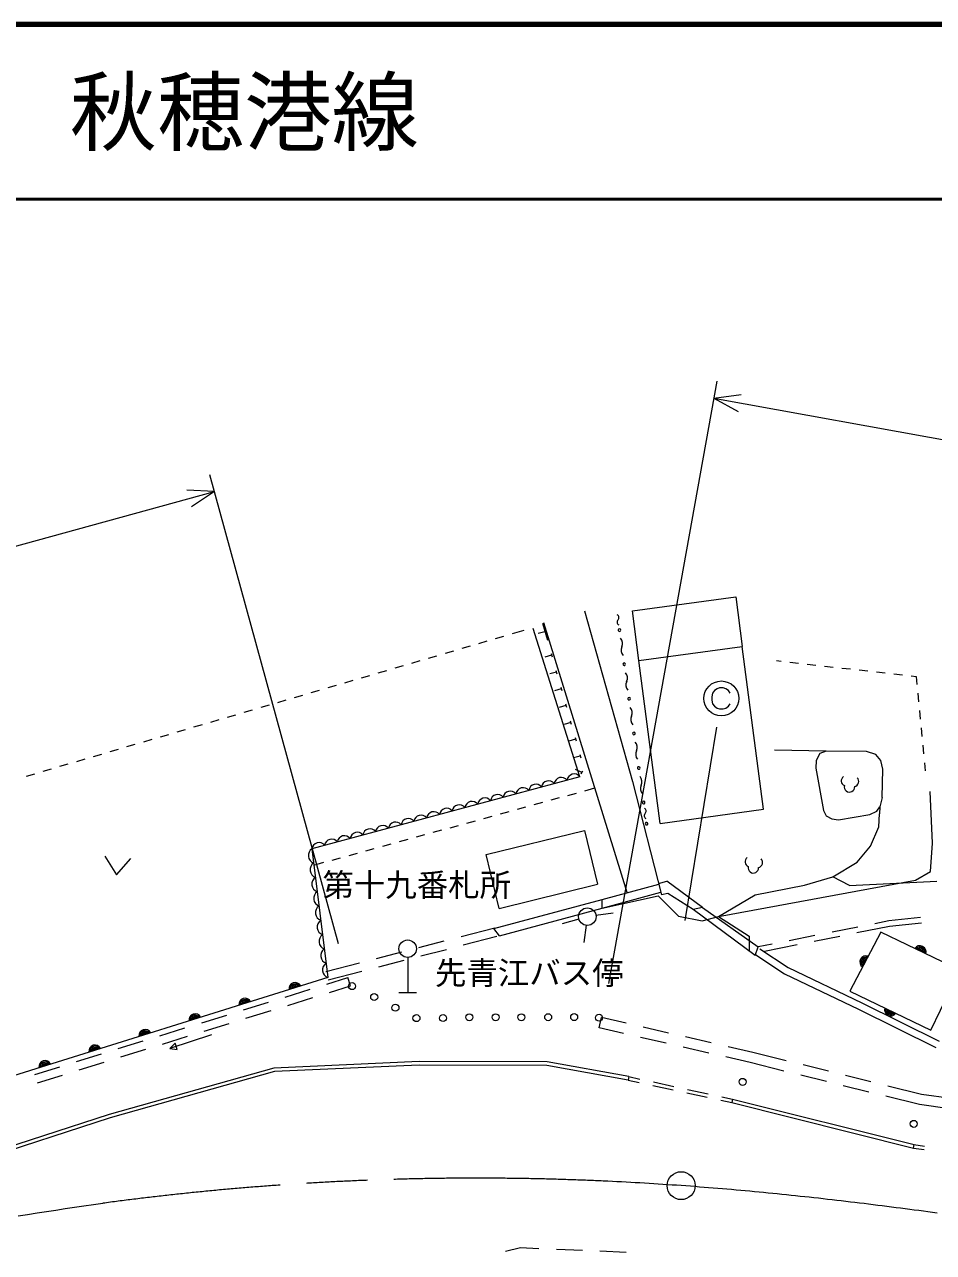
# Model space of a CAD drawing. Units: millimetres, scale not verified. Extents: x 40000 to 680000, y 20000 to 380000.
# Drawn here: x 239154 to 291202, y 309723 to 380000 of the extents above; entities that cross this region are included whole.
import ezdxf
from ezdxf.enums import TextEntityAlignment as Align

# ---------------------------------------------------------------- set-up
doc = ezdxf.new("R2010")
doc.units = ezdxf.units.MM
doc.header["$LTSCALE"] = 1000
doc.linetypes.add('CHAIN', pattern=[18.5, 12, -1.5, 3.5, -1.5])
for name, color, linetype, lineweight in [('M-BGD', 7, 'Continuous', 13), ('M-BMK', 2, 'CHAIN', 13), ('M-BMK-SRVR', 3, 'Continuous', 13), ('M-STR-HTXT', 7, 'Continuous', 13), ('M-STR-STRC', 7, 'Continuous', 13), ('M-TTL', 2, 'Continuous', 140), ('M-TTL-LINE', 7, 'Continuous', 50)]:
    doc.layers.add(name, color=color, linetype=linetype, lineweight=lineweight)
doc.layers.add('M-TTL-TXT', color=7, linetype='Continuous')
doc.styles.add('ＭＳ ゴシック', font='')
doc.styles.get('ＭＳ ゴシック').set_extended_font_data('MS Gothic')

msp = doc.modelspace()

# ---------------------------------------------------------------- linework, layer by layer
at = {"layer": 'M-BGD'}
for p, q in [((273961, 346447), (279877, 347254)), ((279877, 347254), (280253, 344402)), ((271217, 346446), (273976, 336674)), ((274337, 343594), (273961, 346447)), ((267088, 345145), (267766, 345343)), ((270950, 336953), (268280, 345429)), ((268955, 345250), (268570, 345141)), ((268818, 345731), (269092, 344769)), ((273658, 330316), (268883, 345751)), ((264209, 344300), (264689, 344441)), ((265169, 344582), (265649, 344722)), ((266128, 344863), (266608, 345004)), ((274337, 343594), (280253, 344402)), ((281475, 335084), (280252, 344402)), ((262290, 343737), (262770, 343878)), ((263250, 344019), (263729, 344160)), ((269338, 343903), (268953, 343794)), ((269311, 344000), (269366, 343807)), ((259411, 342893), (259891, 343034)), ((260371, 343175), (260851, 343315)), ((261330, 343456), (261810, 343597)), ((269584, 343038), (269639, 342845)), ((275559, 334277), (274336, 343594)), ((282205, 343594), (282478, 343563)), ((282975, 343507), (283472, 343451)), ((283969, 343396), (284466, 343340)), ((284962, 343284), (285459, 343228)), ((285956, 343172), (286453, 343116)), ((286950, 343060), (287447, 343004)), ((257492, 342330), (257972, 342471)), ((258452, 342612), (258932, 342752)), ((269612, 342942), (269227, 342832)), ((287944, 342948), (288440, 342892)), ((288937, 342836), (289434, 342780)), ((289931, 342724), (290204, 342694)), ((290204, 342694), (290249, 342231)), ((254613, 341486), (255093, 341627)), ((255573, 341767), (256053, 341908)), ((256533, 342049), (257012, 342190)), ((269885, 341980), (269501, 341870)), ((269858, 342076), (269913, 341884)), ((278558, 341730), (278508, 341530)), ((278658, 341880), (278558, 341730)), ((278808, 341980), (278658, 341880)), ((278958, 342030), (278808, 341980)), ((279158, 342030), (278958, 342030)), ((279308, 341980), (279158, 342030)), ((279458, 341880), (279308, 341980)), ((279558, 341730), (279458, 341880)), ((290298, 341734), (290346, 341236)), ((252694, 340923), (253174, 341064)), ((253654, 341205), (254134, 341345)), ((270159, 341018), (269774, 340908)), ((270132, 341114), (270186, 340922)), ((278508, 341530), (278508, 341330)), ((278508, 341330), (278558, 341130)), ((278558, 341130), (278658, 340980)), ((278658, 340980), (278808, 340880)), ((278808, 340880), (278958, 340830)), ((279158, 340830), (279308, 340880)), ((279308, 340880), (279458, 340980)), ((279458, 340980), (279558, 341130)), ((249815, 340079), (250295, 340220)), ((250775, 340360), (251255, 340501)), ((251735, 340642), (252214, 340782)), ((270405, 340152), (270460, 339960)), ((278958, 340830), (279158, 340830)), ((290395, 340739), (290444, 340241)), ((247896, 339516), (248376, 339657)), ((248856, 339798), (249336, 339938)), ((270432, 340056), (270048, 339947)), ((290493, 339743), (290542, 339246)), ((245018, 338672), (245497, 338813)), ((245977, 338953), (246457, 339094)), ((246937, 339235), (247417, 339375)), ((270706, 339094), (270321, 338985)), ((270679, 339190), (270733, 338998)), ((290590, 338748), (290639, 338251)), ((243098, 338109), (243578, 338250)), ((244058, 338390), (244538, 338531)), ((270980, 338132), (270595, 338023)), ((270952, 338229), (271007, 338036)), ((285057, 338418), (282106, 338478)), ((284695, 338280), (284483, 337887)), ((285057, 338418), (284695, 338280)), ((287362, 338396), (285057, 338418)), ((287900, 338223), (287362, 338396)), ((288190, 337874), (287900, 338223)), ((240220, 337265), (240699, 337405)), ((241179, 337546), (241659, 337687)), ((242139, 337828), (242619, 337968)), ((271061, 337187), (270700, 337358)), ((284483, 337887), (284458, 337440)), ((284458, 337440), (284903, 335020)), ((288310, 337375), (288190, 337874)), ((288258, 335765), (288310, 337375)), ((290688, 337753), (290733, 337291)), ((239260, 336983), (239740, 337124)), ((271104, 337277), (271018, 337096)), ((273976, 336674), (275630, 330182)), ((270274, 335885), (270756, 336017)), ((271238, 336150), (271805, 336305)), ((267380, 335092), (267863, 335224)), ((268345, 335356), (268827, 335488)), ((269309, 335621), (269791, 335753)), ((287957, 334988), (288132, 335231)), ((288132, 335231), (288103, 334827)), ((288258, 335765), (288132, 335231)), ((265452, 334563), (265934, 334695)), ((266416, 334827), (266898, 334960)), ((275559, 334277), (281475, 335084)), ((284903, 335020), (285066, 334705)), ((285066, 334705), (285375, 334547)), ((285375, 334547), (285758, 334480)), ((285758, 334480), (287551, 334788)), ((287551, 334788), (287957, 334988)), ((288079, 334074), (288103, 334827)), ((262558, 333770), (263041, 333902)), ((263523, 334034), (264005, 334166)), ((264487, 334298), (264969, 334431)), ((265580, 332497), (271214, 333877)), ((271214, 333877), (271968, 330797)), ((287605, 332972), (288079, 334074)), ((260630, 333241), (261112, 333373)), ((261594, 333505), (262076, 333637)), ((257736, 332447), (258219, 332580)), ((258701, 332712), (259183, 332844)), ((259665, 332976), (260147, 333109)), ((266335, 329417), (265580, 332497)), ((286842, 332061), (287605, 332972)), ((243753, 332405), (244412, 331343)), ((244412, 331343), (245247, 332273)), ((255722, 331895), (256290, 332051)), ((256772, 332183), (257254, 332315)), ((285444, 331219), (286842, 332061)), ((283808, 330744), (285444, 331219)), ((286385, 330726), (285444, 331219)), ((266335, 329417), (271968, 330797)), ((272222, 329424), (275591, 330335)), ((272225, 329929), (275472, 330805)), ((275462, 330845), (275926, 330978)), ((277980, 329467), (275926, 330978)), ((280992, 330181), (283808, 330744)), ((286385, 330726), (291394, 330977)), ((266028, 328258), (272225, 329929)), ((272222, 329424), (275439, 330139)), ((272222, 329424), (272225, 329929)), ((275439, 330139), (276596, 328962)), ((275992, 330262), (275630, 330182)), ((277434, 329351), (275992, 330262)), ((278887, 328954), (280992, 330181)), ((266360, 327840), (272222, 329424)), ((271875, 329019), (272863, 329169)), ((276596, 328962), (277960, 328705)), ((277980, 329467), (277434, 329351)), ((280992, 326709), (277434, 329351)), ((277960, 328705), (278887, 328954)), ((277980, 329467), (281167, 327207)), ((278887, 328954), (280652, 327823)), ((264151, 327805), (266077, 328303)), ((266360, 327840), (266028, 328258)), ((270899, 328807), (269937, 328534)), ((271314, 328447), (271181, 327456)), ((286869, 328343), (285398, 328050)), ((286823, 328028), (288693, 328400)), ((288647, 328697), (287849, 328538)), ((290469, 328893), (288647, 328697)), ((288693, 328400), (290508, 328595)), ((261731, 327179), (263183, 327555)), ((264276, 327321), (266202, 327819)), ((280652, 327823), (280647, 326966)), ((284417, 327854), (282946, 327561)), ((284371, 327539), (285842, 327832)), ((259310, 326553), (260762, 326929)), ((261856, 326695), (263308, 327071)), ((280992, 326709), (281167, 327207)), ((281965, 327366), (281167, 327207)), ((281521, 326972), (283391, 327344)), ((256416, 325805), (258342, 326303)), ((259435, 326069), (260888, 326445)), ((261093, 326606), (261093, 324606)), ((256521, 325455), (226969, 316233)), ((256462, 325082), (257664, 325454)), ((256542, 325321), (258467, 325819)), ((257812, 324977), (257664, 325454)), ((254073, 324343), (255506, 324787)), ((256611, 324605), (257812, 324977)), ((251685, 323604), (253118, 324048)), ((254222, 323866), (255655, 324309)), ((260593, 324606), (261593, 324606)), ((249297, 322865), (250730, 323308)), ((251834, 323127), (253267, 323570)), ((249446, 322388), (250879, 322831)), ((272057, 322581), (272191, 323166)), ((273460, 322258), (272057, 322581)), ((273597, 322842), (272191, 323166)), ((276033, 322280), (274571, 322617)), ((246909, 322126), (248341, 322569)), ((247058, 321649), (248490, 322092)), ((249858, 322174), (247480, 321403)), ((275896, 321696), (274434, 322033)), ((278469, 321719), (277008, 322056)), ((244520, 321387), (245953, 321830)), ((244669, 320910), (246102, 321353)), ((247779, 321697), (247480, 321403)), ((247480, 321403), (247895, 321341)), ((247895, 321341), (247779, 321697)), ((278332, 321135), (276870, 321472)), ((280849, 321170), (279444, 321494)), ((282771, 320693), (280849, 321170)), ((242132, 320648), (243565, 321091)), ((242281, 320170), (243714, 320614)), ((280709, 320587), (279306, 320910)), ((282643, 320106), (280709, 320587)), ((239744, 319909), (241177, 320352)), ((239893, 319431), (241326, 319875)), ((273757, 319785), (273722, 319588)), ((273757, 319785), (274384, 319649)), ((285070, 319504), (283614, 319866)), ((285197, 320091), (283741, 320452)), ((287623, 319488), (286168, 319850)), ((273722, 319588), (274341, 319453)), ((275123, 319284), (276296, 319030)), ((275165, 319479), (276338, 319225)), ((287496, 318902), (286040, 319263)), ((290515, 318770), (288594, 319247)), ((277078, 318860), (278251, 318606)), ((277120, 319055), (278293, 318801)), ((279032, 318436), (279652, 318302)), ((279074, 318631), (279701, 318496)), ((279701, 318496), (279652, 318302)), ((279701, 318496), (290106, 315894)), ((290400, 318181), (288466, 318661)), ((292225, 318525), (290515, 318770)), ((279652, 318302), (290057, 315700)), ((292123, 317933), (290400, 318181)), ((290057, 315700), (290096, 315896)), ((290057, 315700), (290662, 315614)), ((290085, 315898), (290691, 315812)), ((267563, 309982), (266696, 309786)), ((268609, 309937), (267563, 309982)), ((271107, 309830), (269608, 309894)), ((273605, 309723), (272106, 309787))]:
    msp.add_line(p, q, dxfattribs=at)
for points in [[(270950, 336953), (255607, 332827), (256521, 325455)], [(278900, 328946), (290182, 331027), (291030, 331521), (291148, 333146), (291006, 336112)], [(281250, 327094), (282876, 326023), (287091, 324009), (291524, 321818)], [(281030, 326760), (282679, 325674), (286916, 323649), (291342, 321461)], [(273757, 319785), (269082, 320628), (261743, 320644), (253432, 320277), (244002, 317612), (236466, 315179)], [(273722, 319588), (269064, 320428), (261747, 320444), (253464, 320078), (244060, 317421), (236528, 314989), (235879, 314847), (230497, 313812), (226863, 313010)]]:
    msp.add_lwpolyline(points, dxfattribs=at)
msp.add_lwpolyline([(286404, 324685), (291056, 322440), (292712, 325881), (288184, 328059)], close=True, dxfattribs=at)
for centre, radius in [((279058, 341430), 1000), ((271380, 328943), 500), ((261093, 327106), 500), ((257909, 324965), 200), ((259175, 324338), 200), ((260394, 323728), 200), ((261596, 323133), 200), ((263122, 323135), 200), ((264623, 323181), 200), ((266127, 323184), 200), ((267604, 323184), 200), ((269138, 323188), 200), ((270627, 323191), 200), ((272055, 323154), 200), ((280274, 319485), 200), ((290072, 317083), 200)]:
    msp.add_circle(centre, radius, dxfattribs=at)
for centre, radius, start, end in [((273267, 345798), 184, 134.34941, 241.6422), ((273009, 346062), 184, 314.34941, 61.6422), ((273221, 345342), 75, 354.96658, 174.96658), ((273221, 345342), 75, 174.96658, 354.96658), ((272945, 344577), 454, 334.59732, 41.39429), ((273766, 344188), 454, 154.59732, 221.39429), ((273495, 343392), 75, 354.96658, 174.96658), ((273495, 343392), 75, 174.96658, 354.96658), ((273223, 342597), 454, 334.59732, 41.39429), ((274044, 342207), 454, 154.59732, 221.39429), ((273773, 341412), 75, 354.96658, 174.96658), ((273773, 341412), 75, 174.96658, 354.96658), ((273502, 340616), 454, 334.59732, 41.39429), ((274322, 340226), 454, 154.59732, 221.39429), ((274051, 339431), 75, 354.96658, 174.96658), ((274051, 339431), 75, 174.96658, 354.96658), ((273780, 338635), 454, 334.59732, 41.39429), ((274600, 338246), 454, 154.59732, 221.39429), ((274329, 337450), 75, 354.96658, 174.96658), ((274329, 337450), 75, 174.96658, 354.96658), ((269165, 336306), 411, 38.13136, 171.97124), ((269896, 336502), 411, 38.13136, 171.97124), ((270626, 336699), 411, 38.13136, 171.97124), ((274058, 336655), 454, 334.59732, 41.39429), ((286222, 336713), 300, 126.38604, 246.10902), ((286620, 336678), 300, 283.82415, 43.54713), ((266243, 335520), 411, 38.13136, 171.97124), ((266973, 335717), 411, 38.13136, 171.97124), ((267704, 335913), 411, 38.13136, 171.97124), ((268434, 336110), 411, 38.13136, 171.97124), ((274879, 336265), 454, 154.59732, 221.39429), ((286392, 336372), 300, 167.10674, 2.82643), ((264051, 334931), 411, 38.13136, 171.97124), ((264781, 335127), 411, 38.13136, 171.97124), ((265512, 335324), 411, 38.13136, 171.97124), ((274607, 335470), 75, 354.96658, 174.96658), ((274607, 335470), 75, 174.96658, 354.96658), ((261128, 334145), 411, 38.13136, 171.97124), ((261859, 334341), 411, 38.13136, 171.97124), ((262590, 334538), 411, 38.13136, 171.97124), ((263320, 334734), 411, 38.13136, 171.97124), ((274823, 334720), 184, 134.34941, 241.6422), ((274565, 334984), 184, 314.34941, 61.6422), ((258937, 333555), 411, 38.13136, 171.97124), ((259667, 333752), 411, 38.13136, 171.97124), ((260398, 333948), 411, 38.13136, 171.97124), ((274777, 334265), 75, 354.96658, 174.96658), ((274777, 334265), 75, 174.96658, 354.96658), ((256014, 332770), 411, 38.13136, 171.97124), ((256745, 332966), 411, 38.13136, 171.97124), ((257475, 333163), 411, 38.13136, 171.97124), ((258206, 333359), 411, 38.13136, 171.97124), ((255872, 332444), 466, 124.65934, 249.48415), ((255973, 331625), 466, 124.65934, 249.48415), ((280717, 332078), 300, 126.38604, 246.10902), ((280888, 331737), 300, 167.10674, 2.82643), ((281116, 332043), 300, 283.82415, 43.54713), ((256075, 330806), 466, 124.65934, 249.48415), ((256177, 329987), 466, 124.65934, 249.48415), ((256278, 329168), 466, 124.65934, 249.48415), ((256380, 328348), 466, 124.65934, 249.48415), ((256481, 327529), 466, 124.65934, 249.48415), ((256583, 326710), 466, 124.65934, 249.48415), ((290425, 326921), 354, 343.1121, 145.51728), ((290425, 326921), 283, 345.33614, 143.29324), ((290425, 326921), 212, 349.08247, 139.54691), ((290425, 326921), 142, 356.7942, 131.83519), ((290425, 326921), 100, 7.11186, 121.51752), ((256685, 325891), 466, 124.65934, 249.48415), ((287342, 326347), 354, 70.97694, 233.38212), ((287342, 326347), 283, 73.20098, 231.15808), ((287342, 326347), 212, 76.94731, 227.41176), ((287342, 326347), 142, 84.65904, 219.70003), ((287342, 326347), 100, 94.9767, 209.38236), ((254648, 324814), 354, 26.12764, 188.53282), ((254648, 324814), 283, 28.35168, 186.30878), ((254648, 324814), 212, 32.098, 182.56245), ((254648, 324814), 142, 39.80973, 174.85072), ((254648, 324814), 100, 50.12739, 164.53306), ((251784, 323920), 354, 26.12764, 188.53282), ((251784, 323920), 283, 28.35168, 186.30878), ((251784, 323920), 212, 32.098, 182.56245), ((251784, 323920), 142, 39.80973, 174.85072), ((251784, 323920), 100, 50.12739, 164.53306), ((248921, 323026), 354, 26.12764, 188.53282), ((248921, 323026), 283, 28.35168, 186.30878), ((288754, 323612), 354, 163.03444, 325.43962), ((288754, 323612), 283, 165.25848, 323.21558), ((288754, 323612), 212, 169.00481, 319.46926), ((288754, 323612), 142, 176.71654, 311.75753), ((288754, 323612), 100, 187.0342, 301.43986), ((248921, 323026), 212, 32.098, 182.56245), ((248921, 323026), 142, 39.80973, 174.85072), ((248921, 323026), 100, 50.12739, 164.53306), ((246057, 322133), 354, 26.12764, 188.53282), ((246057, 322133), 283, 28.35168, 186.30878), ((246057, 322133), 212, 32.098, 182.56245), ((246057, 322133), 142, 39.80973, 174.85072), ((246057, 322133), 100, 50.12739, 164.53306), ((243193, 321239), 354, 26.12764, 188.53282), ((243193, 321239), 283, 28.35168, 186.30878), ((243193, 321239), 212, 32.098, 182.56245), ((243193, 321239), 142, 39.80973, 174.85072), ((243193, 321239), 100, 50.12739, 164.53306), ((240329, 320346), 354, 26.12764, 188.53282), ((240329, 320346), 283, 28.35168, 186.30878), ((240329, 320346), 212, 32.098, 182.56245), ((240329, 320346), 142, 39.80973, 174.85072), ((240329, 320346), 100, 50.12739, 164.53306)]:
    msp.add_arc(centre, radius, start, end, dxfattribs=at)
at = {"layer": 'M-BMK'}
for points in [[(291405, 311972), (291144, 312008), (290884, 312043), (290623, 312078), (290362, 312114), (290101, 312148), (289840, 312183), (289579, 312217), (289318, 312251), (289057, 312285), (288796, 312319), (288535, 312352), (288274, 312385), (288013, 312418), (287752, 312451), (287491, 312483), (287230, 312515), (286968, 312547), (286707, 312578), (286446, 312610), (286185, 312641), (285923, 312671), (285662, 312702), (285400, 312732), (285139, 312762), (284877, 312791), (284616, 312820), (284354, 312849), (284093, 312878), (283831, 312906), (283569, 312934), (283308, 312962), (283046, 312989), (282784, 313016), (282522, 313043), (282261, 313070), (281999, 313096), (281737, 313122), (281475, 313147), (281213, 313172), (280951, 313197), (280689, 313222), (280427, 313246), (280165, 313269), (279903, 313293), (279641, 313316), (279378, 313339), (279116, 313361), (278854, 313383), (278592, 313405), (278329, 313426), (278067, 313447), (277805, 313468), (277542, 313488), (277280, 313508), (277018, 313527), (276755, 313546), (276493, 313565), (276230, 313583), (275968, 313601), (275705, 313619), (275442, 313636), (275180, 313653), (274917, 313669), (274654, 313685), (274392, 313700), (274129, 313715), (273866, 313730), (273603, 313744), (273341, 313758), (273078, 313772), (272815, 313785), (272552, 313797), (272289, 313809)], [(238793, 311811), (239330, 311899), (239867, 311985), (240404, 312069), (240941, 312152), (241479, 312232), (242017, 312311), (242555, 312389), (243094, 312464), (243633, 312538)]]:
    msp.add_lwpolyline(points, dxfattribs=at)
msp.add_arc((265026, 153974), 160000, 87.39816, 97.68395, dxfattribs=at)
at = {"layer": 'M-BMK-SRVR'}
msp.add_circle((276755, 313546), 800, dxfattribs=at)
at = {"layer": 'M-STR-HTXT'}
for p, q in [((272609, 325120), (278810, 359594)), ((278633, 358610), (280198, 358836)), ((278633, 358610), (414855, 334106)), ((278633, 358610), (280021, 357852)), ((257134, 327383), (249758, 354238)), ((182780, 334805), (250023, 353274)), ((250023, 353274), (248444, 353359)), ((250023, 353274), (248709, 352394))]:
    msp.add_line(p, q, dxfattribs=at)
at = {"layer": 'M-STR-STRC'}
msp.add_line((276974, 328726), (278789, 339792), dxfattribs=at)
at = {"layer": 'M-TTL'}
msp.add_line((680000, 380000), (40000, 380000), dxfattribs=at)
at = {"layer": 'M-TTL-LINE'}
msp.add_line((40000, 370000), (680000, 370000), dxfattribs=at)

# ---------------------------------------------------------------- texts
at = {"layer": 'M-BGD', "style": 'ＭＳ ゴシック'}
for s, p in [('第十九番札所', (261614, 330754)), ('先青江バス停', (268056, 325719))]:
    msp.add_text(s, height=1320, dxfattribs=at).set_placement(p, align=Align.MIDDLE_CENTER)
at = {"layer": 'M-TTL-TXT', "style": 'ＭＳ ゴシック'}
msp.add_text('一般県道\u3000秋穂港線', height=3666, dxfattribs=at).set_placement((216734, 375000), align=Align.MIDDLE_LEFT)

doc.saveas('drawing.dxf')
